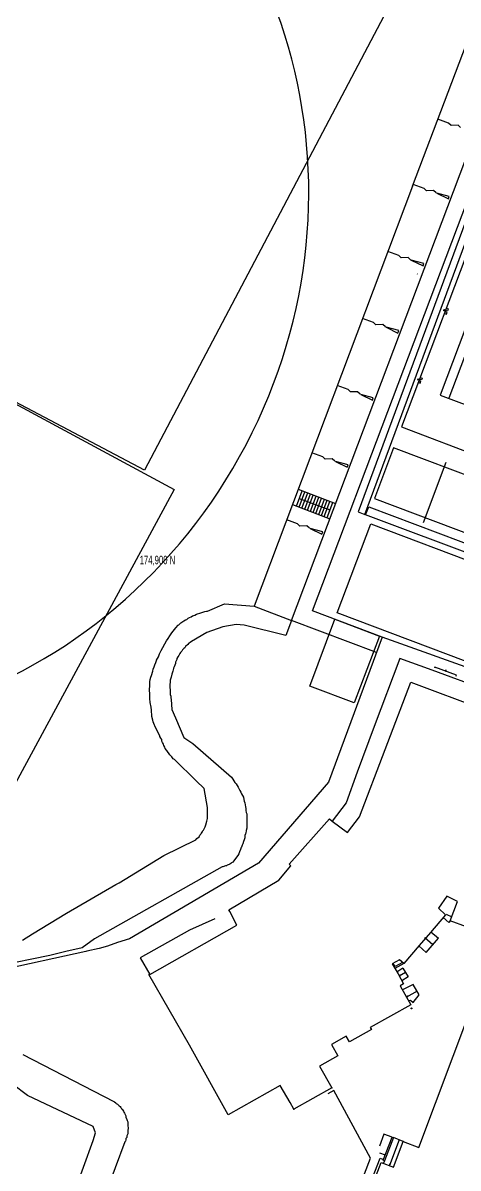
# Model space of a CAD drawing. Header units: millimetres. Extents: x 521005098 to 522149999836, y 174611071 to 175300000107.
# Drawn here: x 521803461790 to 521867455863, y 174911895531 to 175080360017 of the extents above; entities that cross this region are included whole.
import ezdxf
from ezdxf.enums import TextEntityAlignment as Align

# ---------------------------------------------------------------- set-up
doc = ezdxf.new("R2010")
doc.units = ezdxf.units.MM
doc.header["$LTSCALE"] = 200
doc.header["$PDSIZE"] = 200
for name, color, linetype in [('0-35TEXT', 3, 'Continuous'), ('siteplan$0$0-35TEXT', 3, 'Continuous'), ('siteplan$0$siteplan$0$15', 1, 'Continuous'), ('siteplan$0$siteplan$0$18', 1, 'Continuous'), ('siteplan$0$siteplan$0$19', 1, 'Continuous'), ('siteplan$0$siteplan$0$21', 1, 'Continuous'), ('siteplan$0$siteplan$0$26', 1, 'Continuous'), ('siteplan$0$siteplan$0$47', 1, 'Continuous'), ('siteplan$0$siteplan$0$5', 1, 'Continuous'), ('siteplan$0$siteplan$0$8', 1, 'Continuous'), ('siteplan$0$siteplan$0$Grid-txt', 1, 'Continuous')]:
    doc.layers.add(name, color=color, linetype=linetype)
doc.layers.get('siteplan$0$0-35TEXT').off()
doc.styles.add('siteplan$0$siteplan$0$Arial', font='arial.ttf', dxfattribs={"width": 0.65})

# ---------------------------------------------------------------- blocks, each defined once
blk = doc.blocks.new('siteplan$0$siteplan')
at = {"layer": 'siteplan$0$siteplan$0$15', "color": 8}
for p, q in [((21330.62, 74893.81), (21333.12, 74894.88)), ((21333.12, 74894.88), (21337.45, 74894.55)), ((21337.45, 74894.55), (21342.97, 74892.47)), ((21327.38, 74892.56), (21327.56, 74892.62)), ((21327.56, 74892.62), (21327.75, 74892.81)), ((21327.75, 74892.81), (21327.94, 74892.88)), ((21327.94, 74892.88), (21328.19, 74893)), ((21328.19, 74893), (21328.38, 74893.12)), ((21328.38, 74893.12), (21328.44, 74893.12)), ((21328.44, 74893.12), (21328.75, 74893.25)), ((21328.75, 74893.25), (21329, 74893.38)), ((21329, 74893.38), (21329.62, 74893.56)), ((21329.62, 74893.56), (21330.19, 74893.75)), ((21330.19, 74893.75), (21330.44, 74893.81)), ((21330.44, 74893.81), (21330.62, 74893.81)), ((21325.38, 74890.62), (21325.94, 74891.38)), ((21325.94, 74891.38), (21326.31, 74891.75)), ((21326.31, 74891.75), (21326.38, 74891.81)), ((21326.38, 74891.81), (21326.56, 74891.94)), ((21326.56, 74891.94), (21326.69, 74892.12)), ((21326.69, 74892.12), (21327.12, 74892.38)), ((21327.12, 74892.38), (21327.38, 74892.56)), ((21342.97, 74892.47), (21342.13, 74890.24)), ((21324.31, 74889), (21324.56, 74889.44)), ((21324.56, 74889.44), (21324.81, 74889.81)), ((21324.81, 74889.81), (21325.06, 74890.19)), ((21325.06, 74890.19), (21325.38, 74890.62)), ((21323.38, 74887.12), (21323.56, 74887.56)), ((21323.56, 74887.56), (21323.81, 74888.06)), ((21323.81, 74888.06), (21324.06, 74888.5)), ((21324.06, 74888.5), (21324.31, 74889)), ((21322.75, 74885.62), (21322.88, 74885.94)), ((21322.88, 74885.94), (21323, 74886.25)), ((21323, 74886.25), (21323.12, 74886.56)), ((21323.12, 74886.62), (21323.38, 74887.12)), ((21323.12, 74886.56), (21323.12, 74886.62)), ((21322.25, 74884.12), (21322.38, 74884.38)), ((21322.38, 74884.38), (21322.56, 74885)), ((21322.56, 74885), (21322.62, 74885.31)), ((21322.62, 74885.31), (21322.75, 74885.62)), ((21322.06, 74882.25), (21322.12, 74882.88)), ((21322.12, 74883.44), (21322.19, 74883.75)), ((21322.12, 74882.88), (21322.12, 74883.44)), ((21322.19, 74883.75), (21322.25, 74884.12)), ((21322.12, 74881.62), (21322.06, 74882.25)), ((21322.12, 74881), (21322.12, 74881.62)), ((21322.19, 74880.38), (21322.12, 74881)), ((21322.31, 74879.69), (21322.19, 74880.38)), ((21322.31, 74879.62), (21322.31, 74879.69)), ((21322.38, 74879.38), (21322.31, 74879.62)), ((21322.38, 74879.06), (21322.38, 74879.38)), ((21322.44, 74878.56), (21322.38, 74879.06)), ((21322.44, 74878.31), (21322.44, 74878.56)), ((21322.56, 74877.81), (21322.44, 74878.31)), ((21322.62, 74877.56), (21322.56, 74877.81)), ((21322.69, 74877.31), (21322.62, 74877.56)), ((21322.94, 74876.69), (21322.69, 74877.31)), ((21323.62, 74875.5), (21322.94, 74876.69)), ((21323.62, 74875.38), (21323.62, 74875.5)), ((21323.75, 74875.12), (21323.62, 74875.38)), ((21323.88, 74874.94), (21323.75, 74875.12)), ((21323.88, 74874.69), (21323.88, 74874.94)), ((21324, 74874.5), (21323.88, 74874.69)), ((21324.12, 74874.25), (21324, 74874.5)), ((21324.19, 74874.06), (21324.12, 74874.25)), ((21324.31, 74873.81), (21324.19, 74874.06)), ((21324.38, 74873.62), (21324.31, 74873.81)), ((21324.56, 74873.38), (21324.38, 74873.62)), ((21324.62, 74873.31), (21324.56, 74873.38)), ((21325.06, 74872.69), (21324.62, 74873.31)), ((21325.38, 74872.38), (21325.06, 74872.69)), ((21325.56, 74872.12), (21325.38, 74872.38)), ((21325.75, 74872), (21325.56, 74872.12)), ((21328.94, 74868.88), (21325.75, 74872)), ((21330.12, 74867.75), (21328.94, 74868.88)), ((21330.62, 74864.94), (21330.12, 74867.75)), ((21330.62, 74864.88), (21330.62, 74864.94)), ((21330.62, 74863.62), (21330.62, 74864.88)), ((21330.25, 74862.12), (21330.38, 74862.38)), ((21330.38, 74862.38), (21330.5, 74862.94)), ((21330.5, 74862.94), (21330.56, 74863.12)), ((21330.56, 74863.12), (21330.62, 74863.31)), ((21330.62, 74863.44), (21330.62, 74863.62)), ((21330.62, 74863.31), (21330.62, 74863.44)), ((21329.06, 74860.38), (21329.38, 74860.62)), ((21329.38, 74860.62), (21329.5, 74860.88)), ((21329.5, 74860.88), (21329.62, 74861)), ((21329.62, 74861), (21329.69, 74861.12)), ((21329.69, 74861.12), (21329.88, 74861.38)), ((21329.88, 74861.44), (21330, 74861.62)), ((21329.88, 74861.38), (21329.88, 74861.44)), ((21330, 74861.62), (21330.12, 74861.81)), ((21330.12, 74861.81), (21330.19, 74862)), ((21330.19, 74862), (21330.25, 74862.12)), ((21324.19, 74857.88), (21328.88, 74860.19)), ((21328.88, 74860.19), (21329.06, 74860.38)), ((21317.62, 74853.88), (21324.19, 74857.88)), ((21317.12, 74853.62), (21317.62, 74853.88)), ((21309.88, 74849.38), (21317.12, 74853.62)), ((21304.88, 74846.38), (21309.88, 74849.38)), ((21303.38, 74845.44), (21304.88, 74846.38)), ((21304.12, 74822.56), (21298.75, 74826.62)), ((21313.81, 74818), (21304.12, 74822.56)), ((21314.12, 74817.06), (21313.81, 74818)), ((21313.81, 74815.94), (21314.12, 74817.06)), ((21309.06, 74802.94), (21313.81, 74815.94))]:
    blk.add_line(p, q, dxfattribs=at)
at = {"layer": 'siteplan$0$siteplan$0$18', "color": 8}
for p, q in [((21332.88, 74891.5), (21330.5, 74890.69)), ((21334.81, 74891.88), (21332.88, 74891.5)), ((21336, 74891.75), (21334.81, 74891.88)), ((21342.13, 74890.24), (21336, 74891.75)), ((21328.25, 74889.38), (21328.06, 74889.19)), ((21330.5, 74890.69), (21328.25, 74889.38)), ((21326.56, 74887.62), (21326.38, 74887.31)), ((21326.62, 74887.75), (21326.56, 74887.62)), ((21326.81, 74887.94), (21326.62, 74887.75)), ((21326.94, 74888.12), (21326.81, 74887.94)), ((21327.12, 74888.31), (21326.94, 74888.12)), ((21327.25, 74888.44), (21327.12, 74888.31)), ((21327.38, 74888.62), (21327.25, 74888.44)), ((21327.69, 74888.94), (21327.38, 74888.62)), ((21327.88, 74889.12), (21327.69, 74888.94)), ((21328.06, 74889.19), (21327.88, 74889.12)), ((21325.81, 74885.88), (21325.69, 74885.62)), ((21325.88, 74886.12), (21325.81, 74885.88)), ((21326, 74886.5), (21325.88, 74886.31)), ((21325.88, 74886.31), (21325.88, 74886.12)), ((21326.12, 74886.69), (21326, 74886.5)), ((21326.25, 74887.12), (21326.12, 74886.88)), ((21326.12, 74886.88), (21326.12, 74886.69)), ((21326.38, 74887.31), (21326.25, 74887.12)), ((21325.38, 74884.56), (21325.25, 74884.12)), ((21325.5, 74885), (21325.38, 74884.56)), ((21325.62, 74885.38), (21325.5, 74885)), ((21325.69, 74885.62), (21325.62, 74885.44)), ((21325.62, 74885.44), (21325.62, 74885.38)), ((21325.12, 74883.25), (21325.06, 74883.12)), ((21325.06, 74883.12), (21325.06, 74882.56)), ((21325.06, 74882.56), (21325.12, 74882.31)), ((21325.25, 74884.12), (21325.12, 74883.69)), ((21325.12, 74883.69), (21325.12, 74883.25)), ((21325.12, 74882.31), (21325.12, 74882.06)), ((21325.12, 74882.06), (21325.12, 74881.81)), ((21325.12, 74881.81), (21325.12, 74881.56)), ((21325.12, 74881.56), (21325.19, 74881.31)), ((21325.19, 74881.31), (21325.19, 74881.06)), ((21325.19, 74881.06), (21325.25, 74880.81)), ((21325.25, 74880.81), (21325.38, 74879.38)), ((21325.38, 74879.38), (21325.88, 74878.12)), ((21325.88, 74878.12), (21327.12, 74875.25)), ((21327.12, 74875.25), (21328.44, 74874.38)), ((21328.44, 74874.38), (21334.12, 74869.38)), ((21334.12, 74869.38), (21334.31, 74869.12)), ((21334.31, 74869.12), (21334.5, 74868.88)), ((21334.5, 74868.88), (21334.62, 74868.62)), ((21334.62, 74868.62), (21334.81, 74868.44)), ((21334.81, 74868.44), (21335.12, 74867.94)), ((21335.12, 74867.94), (21335.38, 74867.44)), ((21335.38, 74867.44), (21335.5, 74867.19)), ((21335.5, 74867.19), (21335.62, 74866.94)), ((21335.62, 74866.94), (21335.88, 74866.44)), ((21335.88, 74866.44), (21335.94, 74866.12)), ((21335.94, 74866.12), (21336, 74865.88)), ((21336, 74865.88), (21336.12, 74865.62)), ((21336.12, 74865.62), (21336.19, 74865.06)), ((21336.19, 74865.06), (21336.25, 74864.81)), ((21336.25, 74864.81), (21336.25, 74864.5)), ((21336.25, 74864.5), (21336.31, 74864.19)), ((21336.31, 74864.19), (21336.38, 74864)), ((21336.38, 74864), (21336.38, 74863.62)), ((21336.38, 74863.62), (21336.38, 74863.31)), ((21336.38, 74863.31), (21336.38, 74862.62)), ((21336.38, 74862.62), (21336.38, 74862.25)), ((21336.38, 74862.25), (21336.38, 74861.88)), ((21336.19, 74861.06), (21336.12, 74860.81)), ((21336.12, 74860.81), (21336.12, 74860.5)), ((21336.25, 74861.19), (21336.19, 74861.06)), ((21336.31, 74861.56), (21336.25, 74861.19)), ((21336.38, 74861.88), (21336.31, 74861.56)), ((21335.56, 74859.06), (21335.44, 74858.75)), ((21335.62, 74859.12), (21335.56, 74859.06)), ((21335.69, 74859.38), (21335.62, 74859.12)), ((21335.81, 74859.62), (21335.69, 74859.38)), ((21335.88, 74859.94), (21335.81, 74859.62)), ((21336, 74860.19), (21335.88, 74859.94)), ((21336.12, 74860.5), (21336, 74860.19)), ((21334.88, 74857.62), (21334.5, 74857.12)), ((21335.06, 74857.88), (21334.88, 74857.62)), ((21335.19, 74858.12), (21335.06, 74857.88)), ((21335.31, 74858.44), (21335.19, 74858.12)), ((21335.44, 74858.75), (21335.31, 74858.44)), ((21332.75, 74856.19), (21314, 74845.62)), ((21332.88, 74856.19), (21332.75, 74856.19)), ((21333, 74856.25), (21332.88, 74856.19)), ((21333.12, 74856.31), (21333, 74856.25)), ((21333.25, 74856.38), (21333.12, 74856.31)), ((21333.38, 74856.38), (21333.25, 74856.38)), ((21333.5, 74856.44), (21333.38, 74856.38)), ((21333.81, 74856.56), (21333.5, 74856.44)), ((21333.88, 74856.62), (21333.81, 74856.56)), ((21334.06, 74856.69), (21333.88, 74856.62)), ((21334.12, 74856.81), (21334.06, 74856.69)), ((21334.31, 74856.88), (21334.12, 74856.81)), ((21334.5, 74857.12), (21334.31, 74856.88)), ((21314, 74845.62), (21312.19, 74844.31)), ((21309.75, 74843.75), (21307.44, 74843.19)), ((21312.19, 74844.31), (21309.75, 74843.75)), ((21307.44, 74843.19), (21293.38, 74840.31)), ((21303.44, 74828.62), (21316.81, 74821.69)), ((21316.81, 74821.69), (21316.94, 74821.62)), ((21316.94, 74821.62), (21317.12, 74821.5)), ((21317.12, 74821.5), (21317.19, 74821.38)), ((21317.19, 74821.38), (21317.38, 74821.31)), ((21317.38, 74821.31), (21317.62, 74821.06)), ((21317.62, 74821.06), (21317.75, 74820.94)), ((21317.75, 74820.94), (21317.88, 74820.81)), ((21317.88, 74820.81), (21317.94, 74820.62)), ((21317.94, 74820.62), (21318.06, 74820.56)), ((21318.06, 74820.56), (21318.25, 74820.25)), ((21318.25, 74820.25), (21318.31, 74820.12)), ((21318.31, 74820.12), (21318.38, 74820)), ((21318.38, 74820), (21318.44, 74819.88)), ((21318.44, 74819.88), (21318.56, 74819.69)), ((21318.56, 74819.69), (21318.62, 74819.56)), ((21318.62, 74819.56), (21318.62, 74819.38)), ((21318.62, 74819.38), (21318.75, 74819.06)), ((21318.75, 74819.06), (21318.81, 74818.88)), ((21318.81, 74818.88), (21318.88, 74818.69)), ((21318.88, 74818.69), (21318.88, 74818.56)), ((21318.88, 74818.56), (21318.88, 74818.38)), ((21318.88, 74816.94), (21318.81, 74816.75)), ((21318.88, 74818.38), (21318.88, 74818.06)), ((21318.88, 74818.06), (21318.94, 74817.88)), ((21318.94, 74817.62), (21318.88, 74817.5)), ((21318.88, 74817.5), (21318.88, 74817.12)), ((21318.88, 74817.12), (21318.88, 74816.94)), ((21318.94, 74817.88), (21318.94, 74817.62)), ((21318.44, 74815.75), (21299.81, 74765.31)), ((21318.56, 74815.88), (21318.44, 74815.75)), ((21318.62, 74816.06), (21318.56, 74815.88)), ((21318.75, 74816.38), (21318.62, 74816.25)), ((21318.62, 74816.25), (21318.62, 74816.06)), ((21318.81, 74816.75), (21318.75, 74816.62)), ((21318.75, 74816.62), (21318.75, 74816.38))]:
    blk.add_line(p, q, dxfattribs=at)
at = {"layer": 'siteplan$0$siteplan$0$19', "color": 8}
for p, q in [((21366.06, 74965.61), (21364.48, 74966.2)), ((21366.44, 74965.27), (21366.06, 74965.61)), ((21367.45, 74965.3), (21366.44, 74965.27)), ((21367.82, 74964.95), (21367.45, 74965.3)), ((21362.45, 74956.02), (21360.86, 74956.61)), ((21362.82, 74955.68), (21362.45, 74956.02)), ((21363.83, 74955.71), (21362.82, 74955.68)), ((21364.21, 74955.37), (21363.83, 74955.71)), ((21364.24, 74955.36), (21364.21, 74955.37)), ((21364.31, 74955.33), (21366.03, 74954.48)), ((21366.16, 74954.84), (21364.31, 74955.33)), ((21366.03, 74954.48), (21366.16, 74954.84)), ((21358.72, 74946.15), (21357.14, 74946.74)), ((21359.1, 74945.81), (21358.72, 74946.15)), ((21360.11, 74945.84), (21359.1, 74945.81)), ((21360.48, 74945.49), (21360.11, 74945.84)), ((21360.51, 74945.48), (21360.48, 74945.49)), ((21360.58, 74945.46), (21362.31, 74944.61)), ((21362.44, 74944.97), (21360.58, 74945.46)), ((21362.31, 74944.61), (21362.44, 74944.97)), ((21361.51, 74943.42), (21361.44, 74943.44)), ((21355, 74936.28), (21353.42, 74936.87)), ((21355.37, 74935.94), (21355, 74936.28)), ((21356.39, 74935.97), (21355.37, 74935.94)), ((21356.76, 74935.63), (21356.39, 74935.97)), ((21356.79, 74935.61), (21356.76, 74935.63)), ((21356.86, 74935.59), (21358.58, 74934.74)), ((21358.72, 74935.1), (21356.86, 74935.59)), ((21358.58, 74934.74), (21358.72, 74935.1)), ((21351.28, 74926.41), (21349.69, 74927)), ((21351.65, 74926.07), (21351.28, 74926.41)), ((21352.66, 74926.1), (21351.65, 74926.07)), ((21353.04, 74925.75), (21352.66, 74926.1)), ((21353.07, 74925.74), (21353.04, 74925.75)), ((21353.14, 74925.72), (21354.86, 74924.87)), ((21354.99, 74925.23), (21353.14, 74925.72)), ((21354.86, 74924.87), (21354.99, 74925.23)), ((21347.55, 74916.54), (21345.97, 74917.13)), ((21347.93, 74916.2), (21347.55, 74916.54)), ((21348.94, 74916.23), (21347.93, 74916.2)), ((21349.31, 74915.89), (21348.94, 74916.23)), ((21349.34, 74915.87), (21349.31, 74915.89)), ((21349.42, 74915.85), (21351.14, 74915)), ((21351.27, 74915.36), (21349.42, 74915.85)), ((21351.14, 74915), (21351.27, 74915.36)), ((21343.68, 74909.29), (21344.52, 74911.53)), ((21343.94, 74911.75), (21349.45, 74909.67)), ((21344.09, 74909.13), (21344.93, 74911.38)), ((21344.5, 74908.98), (21345.34, 74911.22)), ((21343.09, 74909.51), (21348.61, 74907.43)), ((21344.11, 74910.42), (21348.61, 74908.72)), ((21344.91, 74908.82), (21345.75, 74911.07)), ((21345.32, 74908.67), (21346.16, 74910.91)), ((21345.73, 74908.51), (21346.57, 74910.76)), ((21346.14, 74908.36), (21346.98, 74910.6)), ((21346.55, 74908.2), (21347.39, 74910.45)), ((21346.96, 74908.05), (21347.8, 74910.29)), ((21347.37, 74907.89), (21348.21, 74910.14)), ((21347.78, 74907.74), (21348.62, 74909.98)), ((21348.19, 74907.58), (21349.03, 74909.83)), ((21348.4, 74908.77), (21348.42, 74908.83)), ((21348.4, 74908.78), (21348.46, 74908.81)), ((21348.4, 74908.77), (21348.47, 74908.8)), ((21348.61, 74908.72), (21348.4, 74908.77)), ((21348.41, 74908.81), (21348.44, 74908.82)), ((21348.41, 74908.79), (21348.45, 74908.81)), ((21348.42, 74908.83), (21348.61, 74908.72)), ((21348.42, 74908.82), (21348.43, 74908.82)), ((21348.42, 74908.77), (21348.48, 74908.79)), ((21348.44, 74908.76), (21348.49, 74908.79)), ((21348.45, 74908.76), (21348.5, 74908.78)), ((21348.47, 74908.75), (21348.51, 74908.78)), ((21348.49, 74908.75), (21348.53, 74908.77)), ((21348.5, 74908.75), (21348.54, 74908.76)), ((21348.52, 74908.74), (21348.55, 74908.76)), ((21348.53, 74908.74), (21348.56, 74908.75)), ((21348.55, 74908.74), (21348.57, 74908.75)), ((21348.57, 74908.73), (21348.58, 74908.74)), ((21348.58, 74908.73), (21348.59, 74908.73)), ((21343.83, 74906.67), (21342.25, 74907.26)), ((21344.2, 74906.33), (21343.83, 74906.67)), ((21345.22, 74906.36), (21344.2, 74906.33)), ((21345.59, 74906.02), (21345.22, 74906.36)), ((21345.62, 74906.01), (21345.59, 74906.02)), ((21345.69, 74905.98), (21347.42, 74905.13)), ((21347.55, 74905.49), (21345.69, 74905.98)), ((21347.42, 74905.13), (21347.55, 74905.49)), ((21356.31, 74890), (21348.38, 74868.69)), ((21378.19, 74882.12), (21356.31, 74890)), ((21358.88, 74886.88), (21355.12, 74876.88)), ((21363.62, 74885.12), (21358.88, 74886.88)), ((21366.44, 74884.12), (21363.62, 74885.12)), ((21364.04, 74885.6), (21363.97, 74885.42)), ((21367.22, 74884.41), (21364.04, 74885.6)), ((21365.63, 74885.14), (21365.58, 74884.93)), ((21365.58, 74884.93), (21365.69, 74885.12)), ((21365.69, 74885.12), (21365.63, 74885.14)), ((21367.15, 74884.24), (21367.22, 74884.41)), ((21378.62, 74879.56), (21366.44, 74884.12)), ((21355.12, 74876.88), (21352.62, 74870.12)), ((21352.62, 74870.12), (21351, 74865.62)), ((21348.38, 74868.69), (21338.12, 74856.75)), ((21351, 74865.62), (21348.94, 74862.94)), ((21338.12, 74856.75), (21319.12, 74845.62)), ((21365.68, 74849.23), (21366.53, 74848.88)), ((21331.69, 74848.56), (21327.94, 74846.88)), ((21365.27, 74848.75), (21366.1, 74848.04)), ((21366.3, 74848.27), (21366.1, 74848.04)), ((21319.12, 74845.62), (21317.38, 74845.06)), ((21327.94, 74846.88), (21320.69, 74842.81)), ((21363.74, 74844.74), (21362.55, 74845.77)), ((21362.55, 74845.77), (21362.7, 74845.6)), ((21362.73, 74845.65), (21362.55, 74845.77)), ((21362.57, 74845.74), (21362.57, 74845.75)), ((21362.58, 74845.73), (21362.58, 74845.75)), ((21362.59, 74845.72), (21362.59, 74845.74)), ((21362.6, 74845.7), (21362.6, 74845.73)), ((21362.61, 74845.69), (21362.61, 74845.73)), ((21362.63, 74845.68), (21362.62, 74845.72)), ((21362.64, 74845.67), (21362.63, 74845.71)), ((21362.65, 74845.65), (21362.64, 74845.7)), ((21362.66, 74845.64), (21362.65, 74845.7)), ((21362.67, 74845.63), (21362.66, 74845.69)), ((21362.68, 74845.62), (21362.68, 74845.68)), ((21362.69, 74845.61), (21362.69, 74845.68)), ((21362.7, 74845.61), (21362.7, 74845.67)), ((21362.7, 74845.6), (21362.73, 74845.65)), ((21362.71, 74845.62), (21362.71, 74845.66)), ((21362.72, 74845.63), (21362.72, 74845.66)), ((21362.73, 74845.64), (21362.73, 74845.65)), ((21362.77, 74843.62), (21364.56, 74845.7)), ((21363.46, 74846.64), (21364.56, 74845.7)), ((21312.69, 74843.75), (21293.62, 74839.62)), ((21312.88, 74843.81), (21312.69, 74843.75)), ((21314.69, 74844.19), (21312.88, 74843.81)), ((21315.88, 74844.56), (21314.69, 74844.19)), ((21317.38, 74845.06), (21315.88, 74844.56)), ((21361.68, 74844.57), (21362.77, 74843.62)), ((21320.69, 74842.81), (21322.12, 74840.38)), ((21359.28, 74842.15), (21358.2, 74841.54)), ((21358.2, 74841.54), (21357.93, 74842.01)), ((21359.47, 74841.99), (21358.16, 74841.25)), ((21359.34, 74841.29), (21358.46, 74840.73)), ((21359.74, 74840.66), (21358.8, 74840.13)), ((21359.34, 74841.29), (21360.13, 74840.04)), ((21358.97, 74840.27), (21358.8, 74840.13)), ((21358.8, 74840.13), (21359, 74840.21)), ((21358.83, 74840.14), (21358.82, 74840.15)), ((21358.84, 74840.15), (21358.83, 74840.15)), ((21358.86, 74840.16), (21358.84, 74840.16)), ((21358.87, 74840.16), (21358.85, 74840.17)), ((21358.89, 74840.17), (21358.86, 74840.18)), ((21358.9, 74840.17), (21358.87, 74840.19)), ((21358.92, 74840.18), (21358.88, 74840.19)), ((21358.94, 74840.19), (21358.89, 74840.2)), ((21358.95, 74840.19), (21358.9, 74840.21)), ((21358.97, 74840.2), (21358.91, 74840.22)), ((21358.98, 74840.21), (21358.92, 74840.22)), ((21359, 74840.21), (21358.93, 74840.23)), ((21359, 74840.22), (21358.94, 74840.24)), ((21358.99, 74840.23), (21358.95, 74840.25)), ((21358.99, 74840.25), (21358.96, 74840.25)), ((21359, 74840.21), (21358.97, 74840.27)), ((21358.98, 74840.26), (21358.97, 74840.26)), ((21360.13, 74840.04), (21359.19, 74839.44)), ((21360.87, 74838.91), (21359.26, 74838.13)), ((21361.72, 74837.39), (21360.87, 74838.91)), ((21361.42, 74837.93), (21359.86, 74837.05)), ((21360.04, 74837.19), (21359.86, 74837.05)), ((21359.86, 74837.05), (21360.07, 74837.13)), ((21359.89, 74837.06), (21359.88, 74837.07)), ((21359.9, 74837.07), (21359.89, 74837.08)), ((21359.92, 74837.08), (21359.9, 74837.08)), ((21359.94, 74837.08), (21359.91, 74837.09)), ((21359.95, 74837.09), (21359.92, 74837.1)), ((21359.97, 74837.1), (21359.93, 74837.11)), ((21359.98, 74837.1), (21359.94, 74837.11)), ((21360, 74837.11), (21359.95, 74837.12)), ((21360.01, 74837.11), (21359.96, 74837.13)), ((21360.03, 74837.12), (21359.97, 74837.14)), ((21360.04, 74837.13), (21359.98, 74837.14)), ((21360.06, 74837.13), (21359.99, 74837.15)), ((21360.06, 74837.14), (21360, 74837.16)), ((21360.05, 74837.15), (21360.01, 74837.17)), ((21360.05, 74837.17), (21360.02, 74837.17)), ((21360.04, 74837.18), (21360.03, 74837.18)), ((21360.07, 74837.13), (21360.04, 74837.19)), ((21360.86, 74836.26), (21361.72, 74837.39)), ((21360.15, 74836.52), (21360.45, 74836.6)), ((21360.45, 74836.6), (21360.86, 74836.26)), ((21349.19, 74823.31), (21348.31, 74822.81)), ((21354.56, 74813.38), (21349.19, 74823.31)), ((21356.55, 74816.91), (21355.88, 74815.13)), ((21357.74, 74816.46), (21356.55, 74816.91)), ((21356.43, 74813.06), (21357.74, 74816.46)), ((21357.95, 74816.38), (21356.64, 74812.98)), ((21358.77, 74816.05), (21357.35, 74812.27)), ((21357.74, 74816.46), (21357.95, 74816.38)), ((21359.4, 74815.8), (21357.95, 74816.38)), ((21355.92, 74814.15), (21356.73, 74813.83)), ((21351.62, 74805.69), (21354.56, 74813.38)), ((21354.51, 74809.58), (21356, 74813.36)), ((21356, 74813.36), (21356.48, 74813.18)), ((21356.64, 74812.98), (21356.43, 74813.06)), ((21356.64, 74812.98), (21356.49, 74812.6)), ((21357.4, 74812.49), (21357.35, 74812.27)), ((21357.35, 74812.27), (21357.45, 74812.47)), ((21357.36, 74812.3), (21357.35, 74812.3)), ((21357.39, 74812.36), (21357.36, 74812.35)), ((21357.39, 74812.35), (21357.36, 74812.33)), ((21357.38, 74812.33), (21357.36, 74812.32)), ((21357.37, 74812.32), (21357.36, 74812.31)), ((21357.43, 74812.42), (21357.37, 74812.4)), ((21357.42, 74812.4), (21357.37, 74812.38)), ((21357.41, 74812.39), (21357.37, 74812.37)), ((21357.4, 74812.38), (21357.37, 74812.36)), ((21357.45, 74812.46), (21357.38, 74812.43)), ((21357.44, 74812.45), (21357.38, 74812.42)), ((21357.43, 74812.43), (21357.38, 74812.41)), ((21357.41, 74812.49), (21357.39, 74812.48)), ((21357.43, 74812.48), (21357.39, 74812.46)), ((21357.42, 74812.48), (21357.39, 74812.47)), ((21357.45, 74812.47), (21357.39, 74812.45)), ((21357.45, 74812.47), (21357.4, 74812.49))]:
    blk.add_line(p, q, dxfattribs=at)
blk.add_circle((21360.61, 74835.39), 0.06, dxfattribs=at)
at = {"layer": 'siteplan$0$siteplan$0$21', "color": 8}
for p, q in [((21363.91, 74995.46), (21321.33, 74914.58)), ((21218.38, 74969.71), (21325.7, 74911.7)), ((21365.66, 74938.1), (21365.77, 74938.39)), ((21365.91, 74938.01), (21365.66, 74938.1)), ((21365.77, 74938.39), (21366.02, 74938.3)), ((21366.02, 74938.3), (21365.91, 74938.01)), ((21321.33, 74914.58), (21277.09, 74937.88)), ((21365.59, 74937.92), (21365.48, 74937.63)), ((21365.48, 74937.63), (21365.73, 74937.53)), ((21365.84, 74937.82), (21365.59, 74937.92)), ((21365.73, 74937.53), (21365.84, 74937.82)), ((21361.82, 74927.92), (21361.93, 74928.21)), ((21361.93, 74928.21), (21362.18, 74928.12)), ((21362.18, 74928.12), (21362.07, 74927.83)), ((21361.75, 74927.73), (21361.64, 74927.44)), ((21361.64, 74927.44), (21361.89, 74927.35)), ((21362, 74927.64), (21361.75, 74927.73)), ((21362.07, 74927.83), (21361.82, 74927.92)), ((21361.89, 74927.35), (21362, 74927.64)), ((21325.7, 74911.7), (21293.18, 74851.53))]:
    blk.add_line(p, q, dxfattribs=at)
for centre in [(21365.44, 74938.08), (21361.6, 74927.9)]:
    blk.add_circle(centre, 0.1, dxfattribs=at)
blk.add_ellipse((21270.74, 74952.73), major_axis=(35.95, 68.46), ratio=0.957346, start_param=0, end_param=6.283175, dxfattribs=at)
at = {"layer": 'siteplan$0$siteplan$0$26', "color": 8}
for p, q in [((21372.02, 74955.14), (21359.11, 74920.92)), ((21373.19, 74947.86), (21364.8, 74925.62)), ((21374.47, 74947.38), (21366.08, 74925.14)), ((21364.8, 74925.62), (21375.06, 74921.75)), ((21359.11, 74920.92), (21391.17, 74908.83)), ((21357.96, 74917.87), (21355.14, 74910.38)), ((21372.93, 74912.22), (21357.96, 74917.87)), ((21362.36, 74906.86), (21365.71, 74915.75)), ((21355.14, 74910.38), (21370.11, 74904.74))]:
    blk.add_line(p, q, dxfattribs=at)
at = {"layer": 'siteplan$0$siteplan$0$47', "color": 8}
for p, q in [((21398.58, 75032.38), (21352.74, 74908.43)), ((21353.72, 74908.06), (21399.57, 75032.01)), ((21352.74, 74908.43), (21353.72, 74908.06)), ((21353.86, 74908.01), (21354.31, 74909.19)), ((21387.64, 74895.27), (21353.86, 74908.01)), ((21354.31, 74909.19), (21388.08, 74896.45))]:
    blk.add_line(p, q, dxfattribs=at)
at = {"layer": 'siteplan$0$siteplan$0$5', "color": 8}
for p, q in [((21349.69, 74893.56), (21354.63, 74906.66)), ((21354.63, 74906.66), (21383.64, 74895.72)), ((21345.63, 74882.8), (21349.34, 74892.63)), ((21349.34, 74892.63), (21355.89, 74890.16)), ((21378.7, 74882.62), (21349.69, 74893.56)), ((21355.89, 74890.16), (21352.18, 74880.33)), ((21352.18, 74880.33), (21345.63, 74882.8)), ((21352.94, 74863.56), (21360.5, 74883.38)), ((21360.5, 74883.38), (21375.5, 74877.75)), ((21342.62, 74856.62), (21348.56, 74863.25)), ((21348.56, 74863.25), (21348.94, 74862.94)), ((21348.94, 74862.94), (21351.19, 74861.25)), ((21351.19, 74861.25), (21352.94, 74863.56)), ((21341.12, 74854.25), (21342.88, 74856.38)), ((21342.88, 74856.38), (21342.62, 74856.62)), ((21333.75, 74849.88), (21341.12, 74854.25)), ((21365.81, 74851.88), (21364.56, 74850.12)), ((21367.37, 74851.1), (21365.81, 74851.88)), ((21366.3, 74848.27), (21367.37, 74851.1)), ((21333.88, 74849.62), (21333.75, 74849.88)), ((21334.94, 74847.62), (21333.88, 74849.62)), ((21365.61, 74849.15), (21363.39, 74846.56)), ((21364.56, 74850.12), (21365.61, 74849.15)), ((21322.12, 74840.38), (21334.94, 74847.62)), ((21368.67, 74847.39), (21366.3, 74848.27)), ((21363.39, 74846.56), (21361.75, 74844.65)), ((21361.75, 74844.65), (21359.47, 74841.99)), ((21358.86, 74842.51), (21357.78, 74841.93)), ((21359.47, 74841.99), (21358.86, 74842.51)), ((21327.94, 74830), (21322, 74840.38)), ((21322, 74840.38), (21322.12, 74840.38)), ((21357.78, 74841.93), (21358.62, 74840.45)), ((21358.62, 74840.45), (21359.45, 74838.98)), ((21359.45, 74838.98), (21358.95, 74838.69)), ((21358.95, 74838.69), (21360.51, 74835.89)), ((21360.51, 74835.89), (21354.53, 74832.6)), ((21361.68, 74814.94), (21369.2, 74834.89)), ((21354.73, 74832.26), (21351.47, 74830.45)), ((21354.53, 74832.6), (21354.73, 74832.26)), ((21350.98, 74831.32), (21348.82, 74830.1)), ((21351.47, 74830.45), (21350.98, 74831.32)), ((21333.63, 74819.73), (21327.94, 74830)), ((21348.82, 74830.1), (21349.76, 74828.4)), ((21349.76, 74828.4), (21347.1, 74826.89)), ((21347.1, 74826.89), (21348.88, 74823.71)), ((21341.3, 74824.07), (21333.63, 74819.73)), ((21342.75, 74821.56), (21341.3, 74824.07)), ((21348.88, 74823.71), (21343.29, 74820.55)), ((21343.29, 74820.55), (21342.75, 74821.56)), ((21357.96, 74812.04), (21359.39, 74815.81)), ((21359.39, 74815.81), (21361.68, 74814.94)), ((21355.06, 74809.93), (21356.12, 74812.74)), ((21356.12, 74812.74), (21357.96, 74812.04))]:
    blk.add_line(p, q, dxfattribs=at)
for p in [(21348.88, 74823.71), (21343.29, 74820.55), (21359.39, 74815.81)]:
    blk.add_point(p, dxfattribs=at)
at = {"layer": 'siteplan$0$siteplan$0$8', "color": 8}
for p, q in [((21342.97, 74892.47), (21401.97, 75048.89)), ((21346.06, 74893.87), (21404.1, 75047.73)), ((21360.76, 74956.33), (21373.5, 74990.11)), ((21360.76, 74956.33), (21337.45, 74894.55)), ((21356.31, 74890), (21346.06, 74893.87)), ((21355.46, 74887.75), (21342.97, 74892.47))]:
    blk.add_line(p, q, dxfattribs=at)
at = {"layer": 'siteplan$0$siteplan$0$Grid-txt', "color": 8, "style": 'siteplan$0$siteplan$0$Arial', "width": 0.65}
blk.add_text('174,900 N', height=1.25, dxfattribs=at).set_placement((21325.86, 74901.35), align=Align.MIDDLE_RIGHT)
blk = doc.blocks.new('siteplan')
at = {"layer": 'siteplan$0$0-35TEXT', "xscale": 1000, "yscale": 1000, "zscale": 1000}
blk.add_blockref('siteplan$0$siteplan', (500000000, 100000000), dxfattribs=at)

msp = doc.modelspace()

# ---------------------------------------------------------------- block references
at = {"layer": '0-35TEXT', "xscale": 1000, "yscale": 1000, "zscale": 1000}
msp.add_blockref('siteplan', (500000094.73971, 99999891.38169), dxfattribs=at)

doc.saveas('drawing.dxf')
